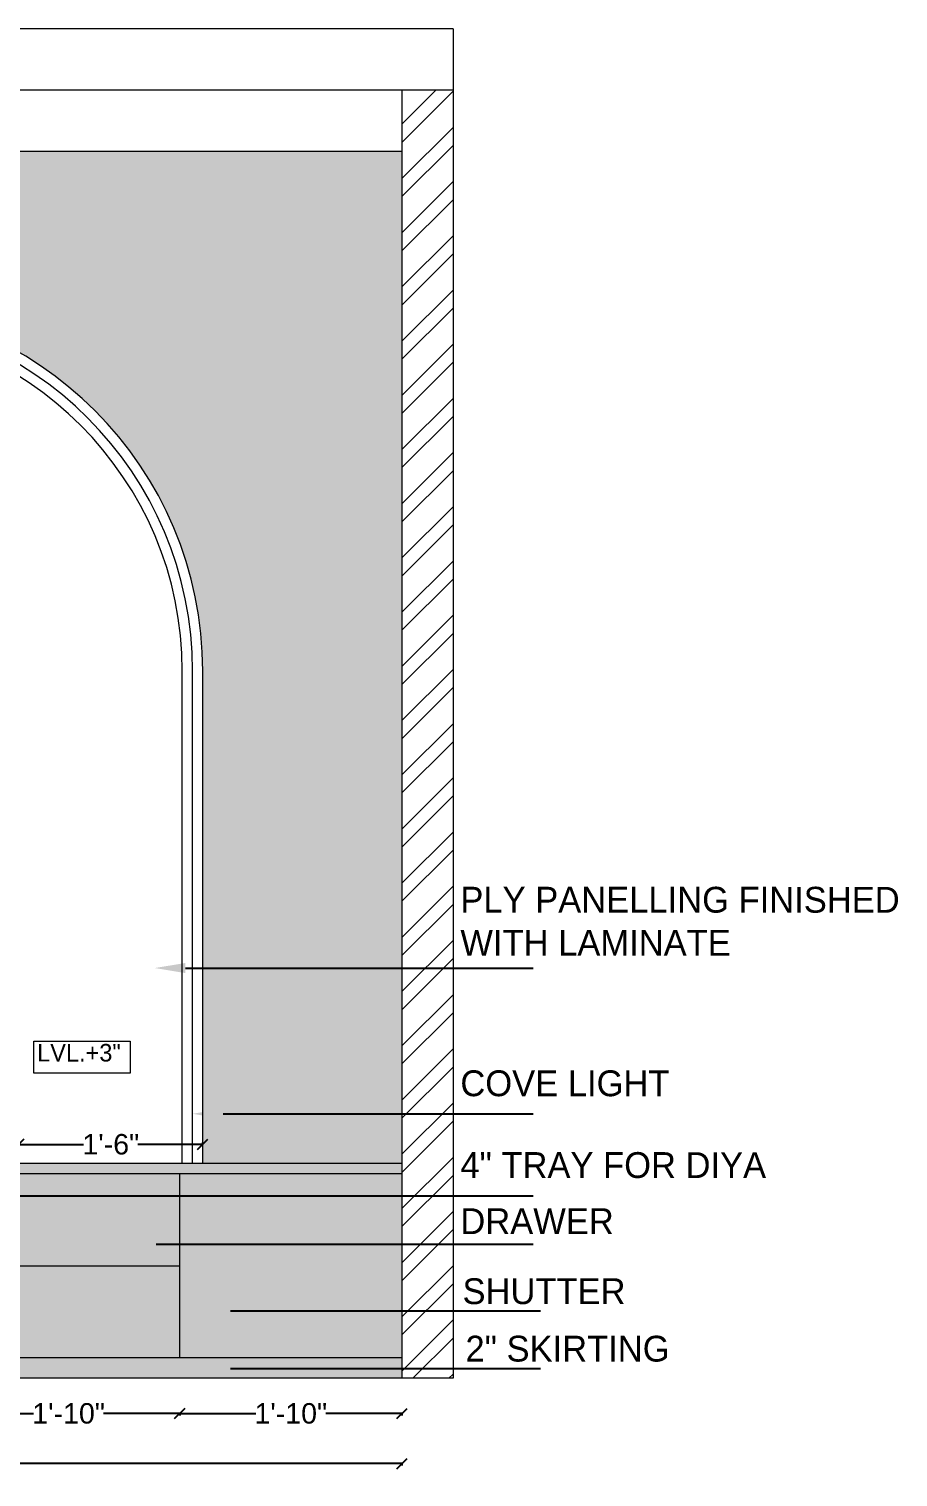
# Model space of a CAD drawing. Header units: inches. Extents: x 15448 to 46480, y -8154 to 0.
# Drawn here: x 19560.9 to 19645.9, y -3158.6 to -3016.9 of the extents above; entities that cross this region are included whole.
import ezdxf
from ezdxf import colors
from ezdxf.entities.mleader import LeaderData, LeaderLine
from ezdxf.math import Vec2, Vec3

# ---------------------------------------------------------------- set-up
doc = ezdxf.new("R2010")
doc.units = ezdxf.units.IN
doc.header["$MEASUREMENT"] = 0
doc.layers.add('IEL-HATCH-002', color=7, linetype='Continuous')
doc.layers.add('ROD', color=7, linetype='Continuous', lineweight=9)
doc.styles.add('b.k', font='verdana.ttf')
doc.styles.add('HEMI', font='stylu.ttf')
doc.styles.get("Standard").update_dxf_attribs({"font": 'arial.ttf'})
doc.dimstyles.new('STANDARD$0', dxfattribs={"dimscale": 0, "dimtxt": 6, "dimasz": 3, "dimexe": 2, "dimexo": 2, "dimgap": 0, "dimtad": 0, "dimtih": 1, "dimtoh": 1, "dimdec": 1, "dimzin": 0, "dimdsep": 46, "dimlunit": 4, "dimtxsty": 'b.k', "dimcen": 2.5, "dimclrd": 256, "dimclre": 256, "dimclrt": 256, "dimadec": 0, "dimazin": 0, "dimtfac": 1, "dimtdec": 1, "dimtofl": 0, "dimtmove": 2, "dimatfit": 2, "dimfxl": 1, "dimfrac": 2, "dimtolj": 1, "dimtzin": 0, "dimlwd": 9, "dimlwe": 9, "dimarcsym": 0})

# ---------------------------------------------------------------- blocks, each defined once
blk = doc.blocks.new('_Oblique')
at = {"color": 0, "linetype": 'ByBlock', "lineweight": -2}
blk.add_line((-0.5, -0.5), (0.5, 0.5), dxfattribs=at)
blk = doc.blocks.new('*D316')
at = {"color": 1, "lineweight": -2, "transparency": 16777216}
for p, q in [((19553.88, -3152.32), (19553.88, -3152.54)), ((19553.88, -3152.36), (19561.32, -3152.36)), ((19575.63, -3152.36), (19568.18, -3152.36)), ((19575.63, -3152.32), (19575.63, -3152.54))]:
    blk.add_line(p, q, dxfattribs=at)
at = {"layer": 'Defpoints', "color": 0, "transparency": 16777216}
for p in [(19575.63, -3137.91), (19553.88, -3139.16), (19575.63, -3152.36)]:
    blk.add_point(p, dxfattribs=at)
at = {"color": 1, "lineweight": -2, "transparency": 16777216, "rotation": 180}
blk.add_blockref('_Oblique', (19553.88, -3152.36), dxfattribs=at)
at = {"color": 1, "lineweight": -2, "transparency": 16777216}
blk.add_blockref('_Oblique', (19575.63, -3152.36), dxfattribs=at)
at = {"color": 1, "lineweight": 5, "transparency": 16777216, "insert": (19564.75, -3152.36), "char_height": 2, "attachment_point": 5}
blk.add_mtext('\\A1;1\'-10"', dxfattribs=at)
blk = doc.blocks.new('*D317')
at = {"color": 1, "lineweight": -2, "transparency": 16777216}
for p, q in [((19575.63, -3152.32), (19575.63, -3152.54)), ((19575.63, -3152.36), (19583.07, -3152.36)), ((19597.38, -3152.36), (19589.93, -3152.36)), ((19597.38, -3152.32), (19597.38, -3152.54))]:
    blk.add_line(p, q, dxfattribs=at)
at = {"layer": 'Defpoints', "color": 0, "transparency": 16777216}
for p in [(19597.38, -3139.16), (19575.63, -3146.91), (19597.38, -3152.36)]:
    blk.add_point(p, dxfattribs=at)
at = {"color": 1, "lineweight": -2, "transparency": 16777216, "rotation": 180}
blk.add_blockref('_Oblique', (19575.63, -3152.36), dxfattribs=at)
at = {"color": 1, "lineweight": -2, "transparency": 16777216}
blk.add_blockref('_Oblique', (19597.38, -3152.36), dxfattribs=at)
at = {"color": 1, "lineweight": 5, "transparency": 16777216, "insert": (19586.5, -3152.36), "char_height": 2, "attachment_point": 5}
blk.add_mtext('\\A1;1\'-10"', dxfattribs=at)
blk = doc.blocks.new('*D341')
at = {"color": 1, "lineweight": -2, "transparency": 16777216}
for p, q in [((19559.88, -3126.03), (19559.88, -3125.85)), ((19559.88, -3126.03), (19566.22, -3126.03)), ((19577.88, -3126.03), (19571.53, -3126.03)), ((19577.88, -3126.03), (19577.88, -3125.85))]:
    blk.add_line(p, q, dxfattribs=at)
at = {"layer": 'Defpoints', "color": 0, "transparency": 16777216}
for p in [(19559.88, -3126.03), (19577.88, -3126.03), (19577.88, -3126.03)]:
    blk.add_point(p, dxfattribs=at)
at = {"color": 1, "lineweight": -2, "transparency": 16777216, "rotation": 180}
blk.add_blockref('_Oblique', (19559.88, -3126.03), dxfattribs=at)
at = {"color": 1, "lineweight": -2, "transparency": 16777216}
blk.add_blockref('_Oblique', (19577.88, -3126.03), dxfattribs=at)
at = {"color": 1, "lineweight": 5, "transparency": 16777216, "insert": (19568.88, -3126.03), "char_height": 2, "attachment_point": 5}
blk.add_mtext('\\A1;1\'-6"', dxfattribs=at)
blk = doc.blocks.new('*D345')
at = {"color": 1, "lineweight": -2, "transparency": 16777216}
for p, q in [((19486.38, -3157.22), (19486.38, -3157.44)), ((19486.38, -3157.26), (19539.13, -3157.26)), ((19597.38, -3157.26), (19544.63, -3157.26)), ((19597.38, -3157.22), (19597.38, -3157.44))]:
    blk.add_line(p, q, dxfattribs=at)
at = {"layer": 'Defpoints', "color": 0, "transparency": 16777216}
for p in [(19486.38, -3148.91), (19597.38, -3148.91), (19597.38, -3157.26)]:
    blk.add_point(p, dxfattribs=at)
at = {"color": 1, "lineweight": -2, "transparency": 16777216, "rotation": 180}
blk.add_blockref('_Oblique', (19486.38, -3157.26), dxfattribs=at)
at = {"color": 1, "lineweight": -2, "transparency": 16777216}
blk.add_blockref('_Oblique', (19597.38, -3157.26), dxfattribs=at)
at = {"color": 1, "lineweight": 5, "transparency": 16777216, "insert": (19541.88, -3157.26), "char_height": 2, "attachment_point": 5}
blk.add_mtext('\\A1;9\'-3"', dxfattribs=at)

msp = doc.modelspace()

# ---------------------------------------------------------------- hatches: boundary and pattern name
at = {"layer": 'IEL-HATCH-002', "lineweight": 5, "true_color": 0xf27172, "transparency": 33554687}
h = msp.add_hatch(dxfattribs=at)
h.set_pattern_fill('ANSI32', color=11, scale=10)
h.set_pattern_definition([(45, (-90.421, 0), (-2.6516504, 2.6516504), []), (45, (-88.653, 0), (-2.6516504, 2.6516504), [])])
h.paths.add_polyline_path([(19486.38, -3022.91), (19477.38, -3022.91), (19477.38, -3148.91), (19486.38, -3148.91)])
h.paths.add_polyline_path([(19602.38, -3022.91), (19597.38, -3022.91), (19597.38, -3148.91), (19602.38, -3148.91)])
at = {"layer": 'IEL-HATCH-002', "lineweight": 5, "true_color": 0xf3ece7, "transparency": 33554687}
h = msp.add_hatch(color=7, dxfattribs=at)
h.dxf.hatch_style = 1
h.paths.add_polyline_path([(19597.38, -3028.91), (19486.38, -3028.91), (19486.38, -3127.91), (19505.88, -3127.91), (19505.88, -3079.72, -1), (19577.88, -3079.72), (19577.88, -3127.91), (19597.38, -3127.91)])
at = {"layer": 'IEL-HATCH-002', "lineweight": 5, "true_color": 0x9d754d, "transparency": 33554687}
h = msp.add_hatch(color=35, dxfattribs=at)
h.dxf.hatch_style = 1
h.paths.add_polyline_path([(19597.38, -3146.91), (19486.38, -3146.91), (19486.38, -3148.91), (19597.38, -3148.91)])
h.paths.add_polyline_path([(19597.38, -3127.91), (19486.38, -3127.91), (19486.38, -3128.91), (19597.38, -3128.91)])
h = msp.add_hatch(color=35, dxfattribs=at)
h.dxf.hatch_style = 1
h.paths.add_polyline_path([(19508.13, -3128.91), (19486.38, -3128.91), (19486.38, -3146.91), (19508.13, -3146.91)])
h.paths.add_polyline_path([(19529.88, -3128.91), (19508.13, -3128.91), (19508.13, -3137.91), (19529.88, -3137.91)])
h.paths.add_polyline_path([(19529.88, -3137.91), (19508.13, -3137.91), (19508.13, -3146.91), (19529.88, -3146.91)])
h.paths.add_polyline_path([(19553.88, -3132.91), (19529.88, -3132.91), (19529.88, -3146.91), (19553.88, -3146.91)])
h.paths.add_polyline_path([(19553.88, -3128.91), (19529.88, -3128.91), (19529.88, -3132.91), (19553.88, -3132.91)])
h.paths.add_polyline_path([(19575.63, -3128.91), (19553.88, -3128.91), (19553.88, -3137.91), (19575.63, -3137.91)])
h.paths.add_polyline_path([(19575.63, -3137.91), (19553.88, -3137.91), (19553.88, -3146.91), (19575.63, -3146.91)])
h.paths.add_polyline_path([(19597.38, -3128.91), (19575.63, -3128.91), (19575.63, -3146.91), (19597.38, -3146.91)])

# ---------------------------------------------------------------- linework, layer by layer
at = {"lineweight": 5}
for p, q in [((19602.38, -3016.91), (19602.38, -3148.91)), ((19597.38, -3022.91), (19597.38, -3148.91)), ((19575.63, -3146.91), (19575.63, -3128.91)), ((19553.88, -3137.91), (19575.63, -3137.91))]:
    msp.add_line(p, q, dxfattribs=at)
msp.add_lwpolyline([(19577.88, -3127.91), (19577.88, -3079.72, 1), (19505.88, -3079.72), (19505.88, -3127.91)], format="xyb", dxfattribs=at)
at = {"color": 2, "lineweight": 5}
for points in [[(19576.88, -3127.91), (19576.88, -3079.72, 1), (19506.88, -3079.72), (19506.88, -3127.91)], [(19575.88, -3127.91), (19575.88, -3079.72, 1), (19507.88, -3079.72), (19507.88, -3127.91)]]:
    msp.add_lwpolyline(points, format="xyb", dxfattribs=at)
at = {"color": 18, "lineweight": 5, "true_color": 0x000000}
msp.add_lwpolyline([(19561.36, -3115.92), (19570.78, -3115.92), (19570.78, -3119.05), (19561.36, -3119.05)], close=True, dxfattribs=at)
at = {"layer": 'ROD', "lineweight": 5}
for p, q in [((19602.38, -3016.91), (19477.38, -3016.91)), ((19602.38, -3022.91), (19477.38, -3022.91)), ((19597.38, -3028.91), (19486.38, -3028.91)), ((19597.38, -3127.91), (19486.38, -3127.91)), ((19597.38, -3128.91), (19486.38, -3128.91)), ((19597.38, -3146.91), (19486.38, -3146.91)), ((19602.38, -3148.91), (19477.38, -3148.91))]:
    msp.add_line(p, q, dxfattribs=at)

# ---------------------------------------------------------------- texts
at = {"color": 5, "lineweight": 5, "width": 43.2432, "attachment_point": 1, "rotation": 359.9906, "style": 'HEMI'}
for s, insert, char_height in [('PLY PANELLING FINISHED WITH LAMINATE', (19603.1, -3100.83), 2.5271), ('COVE LIGHT', (19603.1, -3118.79), 2.527), ('4" TRAY FOR DIYA', (19603.1, -3126.79), 2.5271), ('DRAWER', (19603.1, -3132.28), 2.527), ('SHUTTER', (19603.31, -3139.13), 2.527), ('2" SKIRTING', (19603.6, -3144.75), 2.5271)]:
    msp.add_mtext(s, dxfattribs=dict(at, insert=insert, char_height=char_height))
at = {"color": 18, "lineweight": 5, "true_color": 0x000000, "insert": (19561.67, -3116.2), "char_height": 1.723, "width": 29.4868, "attachment_point": 1, "rotation": 359.9906, "style": 'HEMI'}
msp.add_mtext('LVL.+3"', dxfattribs=at)

# ---------------------------------------------------------------- dimensions: what is measured, and where the dimension line sits
at = {"lineweight": 5}
for base, p1, p2, picture, middle in [((19577.88, -3126.03), (19559.88, -3126.03), (19577.88, -3126.03), '*D341', (19568.88, -3126.03)), ((19575.63, -3152.36), (19553.88, -3139.16), (19575.63, -3137.91), '*D316', (19564.75, -3152.36)), ((19597.38, -3152.36), (19575.63, -3146.91), (19597.38, -3139.16), '*D317', (19586.5, -3152.36)), ((19597.38, -3157.26), (19486.38, -3148.91), (19597.38, -3148.91), '*D345', (19541.88, -3157.26))]:
    dim = msp.add_linear_dim(base=base, p1=p1, p2=p2, dimstyle='STANDARD$0', override={"dimscale": 1, "dimtxt": 2, "dimasz": 1, "dimexe": 0.18, "dimexo": 0.0625, "dimgap": 0.09, "dimtih": 0, "dimtoh": 0, "dimdec": 0, "dimtxsty": 'Standard', "dimblk": 'Oblique', "dimcen": 0.09, "dimclrd": 1, "dimclre": 1, "dimclrt": 1, "dimtdec": 0, "dimtmove": 1, "dimatfit": 3, "dimldrblk": 'Oblique', "dimfxl": 0.03937, "dimfxlon": 1, "dimfrac": 0, "dimlwd": 65534, "dimlwe": 65534, "dimarcsym": 1}, dxfattribs=at)
    dim.commit()
    dim.dimension.update_dxf_attribs({"geometry": picture, "text_midpoint": middle})

# ---------------------------------------------------------------- leaders
at = {"color": 5, "lineweight": 5}
ml = msp.add_multileader_mtext('Standard', dxfattribs=at)
ml.set_content('', color=5)
ml.set_leader_properties()
ml.build(insert=Vec2(0, 0))
ml.multileader.update_dxf_attribs({"text_right_attachment_type": 6, "dogleg_length": 0.36, "arrow_head_size": 3})
ctx = ml.context
ctx.base_point, ctx.char_height, ctx.arrow_head_size, ctx.landing_gap_size, ctx.plane_origin = Vec3(19610.22, -3108.78), 0.18, 3, 0.09, Vec3(19560.85, -3108.78)
ctx.right_attachment = 6
notes = []
notes.append((ctx, [(0, (1, 1, 0), (19609.86, -3108.78), (1, 0), 0.36, [(0, [(19573.18, -3108.78)], 0, [])])]))
ctx.mtext.insert, ctx.mtext.flow_direction = Vec3(19610.31, -3108.69), 5
ml = msp.add_multileader_mtext('Standard', dxfattribs=at)
ml.set_content('', color=5)
ml.set_leader_properties()
ml.build(insert=Vec2(0, 0))
ml.multileader.update_dxf_attribs({"text_right_attachment_type": 6, "dogleg_length": 0.36, "arrow_head_size": 3})
ctx = ml.context
ctx.base_point, ctx.char_height, ctx.arrow_head_size, ctx.landing_gap_size, ctx.plane_origin = Vec3(19610.22, -3123.04), 0.18, 3, 0.09, Vec3(19560.85, -3123.04)
ctx.right_attachment = 6
notes.append((ctx, [(0, (1, 1, 0), (19609.86, -3123.04), (1, 0), 0.36, [(0, [(19576.88, -3123.04)], 0, [])])]))
ctx.mtext.insert, ctx.mtext.flow_direction = Vec3(19610.31, -3122.95), 5
ml = msp.add_multileader_mtext('Standard', dxfattribs=at)
ml.set_content('', color=5)
ml.set_leader_properties()
ml.build(insert=Vec2(0, 0))
ml.multileader.update_dxf_attribs({"text_right_attachment_type": 6, "dogleg_length": 0.36, "arrow_head_size": 3})
ctx = ml.context
ctx.base_point, ctx.char_height, ctx.arrow_head_size, ctx.landing_gap_size, ctx.plane_origin = Vec3(19610.22, -3131.05), 0.18, 3, 0.09, Vec3(19560.85, -3131.05)
ctx.right_attachment = 6
notes.append((ctx, [(0, (1, 1, 0), (19609.86, -3131.05), (1, 0), 0.36, [(0, [(19542.05, -3131.05)], 0, [])])]))
ctx.mtext.insert, ctx.mtext.flow_direction = Vec3(19610.31, -3130.96), 5
ml = msp.add_multileader_mtext('Standard', dxfattribs=at)
ml.set_content('', color=5)
ml.set_leader_properties()
ml.build(insert=Vec2(0, 0))
ml.multileader.update_dxf_attribs({"text_right_attachment_type": 6, "dogleg_length": 0.36, "arrow_head_size": 3})
ctx = ml.context
ctx.base_point, ctx.char_height, ctx.arrow_head_size, ctx.landing_gap_size, ctx.plane_origin = Vec3(19610.22, -3135.79), 0.18, 3, 0.09, Vec3(19560.85, -3135.79)
ctx.right_attachment = 6
notes.append((ctx, [(0, (1, 1, 0), (19609.86, -3135.79), (1, 0), 0.36, [(0, [(19570.31, -3135.79)], 0, [])])]))
ctx.mtext.insert, ctx.mtext.flow_direction = Vec3(19610.31, -3135.7), 5
ml = msp.add_multileader_mtext('Standard', dxfattribs=at)
ml.set_content('', color=5)
ml.set_leader_properties()
ml.build(insert=Vec2(0, 0))
ml.multileader.update_dxf_attribs({"text_right_attachment_type": 6, "dogleg_length": 0.36, "arrow_head_size": 3})
ctx = ml.context
ctx.base_point, ctx.char_height, ctx.arrow_head_size, ctx.landing_gap_size, ctx.plane_origin = Vec3(19610.94, -3142.32), 0.18, 3, 0.09, Vec3(19561.57, -3142.32)
ctx.right_attachment = 6
notes.append((ctx, [(0, (1, 1, 0), (19610.58, -3142.32), (1, 0), 0.36, [(0, [(19577.6, -3142.32)], 0, [])])]))
ctx.mtext.insert, ctx.mtext.flow_direction = Vec3(19611.03, -3142.23), 5
ml = msp.add_multileader_mtext('Standard', dxfattribs=at)
ml.set_content('', color=5)
ml.set_leader_properties()
ml.build(insert=Vec2(0, 0))
ml.multileader.update_dxf_attribs({"text_right_attachment_type": 6, "dogleg_length": 0.36, "arrow_head_size": 3})
ctx = ml.context
ctx.base_point, ctx.char_height, ctx.arrow_head_size, ctx.landing_gap_size, ctx.plane_origin = Vec3(19610.94, -3147.97), 0.18, 3, 0.09, Vec3(19561.57, -3147.97)
ctx.right_attachment = 6
notes.append((ctx, [(0, (1, 1, 0), (19610.58, -3147.97), (1, 0), 0.36, [(0, [(19577.6, -3147.97)], 0, [])])]))
ctx.mtext.insert, ctx.mtext.flow_direction = Vec3(19611.03, -3147.88), 5
for ctx, leaders in notes:
    for number, flags, end, landing, length, lines in leaders:
        leader = LeaderData()
        leader.index, (leader.has_last_leader_line, leader.has_dogleg_vector, leader.attachment_direction) = number, flags
        leader.last_leader_point, leader.dogleg_vector, leader.dogleg_length = Vec3(end), Vec3(landing), length
        for number, points, colour, breaks in lines:
            line = LeaderLine()
            line.index, line.vertices, line.color, line.breaks = number, Vec3.list(points), colors.encode_raw_color(colour), breaks
            leader.lines.append(line)
        ctx.leaders.append(leader)

doc.saveas('drawing.dxf')
